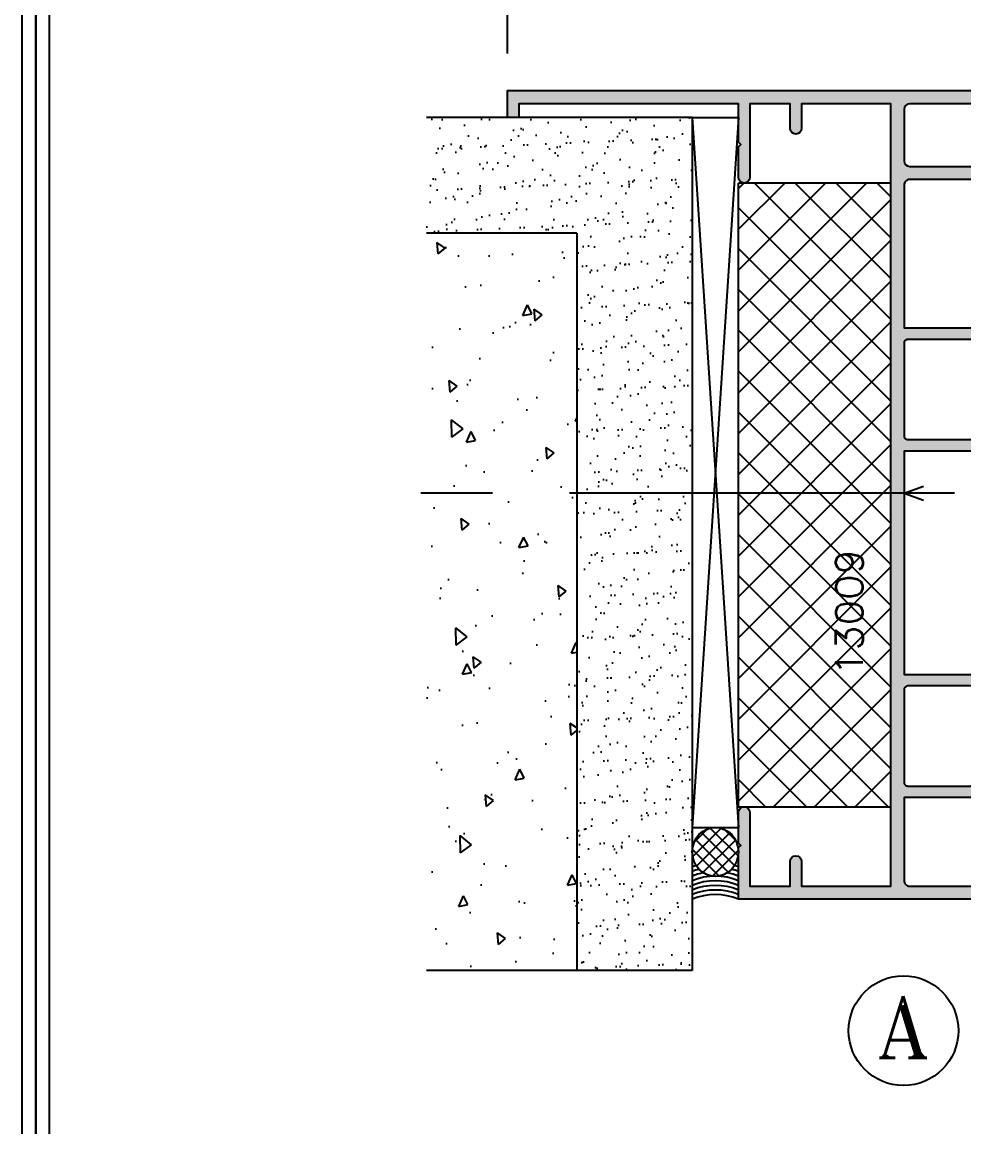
# Model space of a CAD drawing. Header units: centimetres. Extents: x -10126 to 3518, y -12053 to -9298.
# Drawn here: x -478.3 to -111.4, y -10599 to -10168.6 of the extents above; entities that cross this region are included whole.
import ezdxf

# ---------------------------------------------------------------- set-up
doc = ezdxf.new("R2010")
doc.units = ezdxf.units.CM
doc.header["$LTSCALE"] = 100
doc.header["$MEASUREMENT"] = 0
doc.header["$PDMODE"] = 1
doc.linetypes.add('CENTER', pattern=[2, 1.25, -0.25, 0.25, -0.25])
doc.layers.add('DEFPOINT', color=7, linetype='Continuous', plot=False)
for name, color, linetype in [('HANDRAIL', 161, 'Continuous'), ('SCHEDULE LINES-01', 2, 'Continuous'), ('SCHEDULE LINES-02', 8, 'Continuous'), ('TEXT', 3, 'Continuous'), ('WINDOW', 1, 'Continuous')]:
    doc.layers.add(name, color=color, linetype=linetype)
doc.layers.get('0').freeze()
doc.styles.add('ALUM18', font='romans.shx', dxfattribs={"width": 0.8, "height": 18})
doc.styles.add('ROMANS', font='romans')
doc.styles.add('ROMANT', font='romant', dxfattribs={"width": 0.75, "height": 12})
doc.dimstyles.new('ALUM18', dxfattribs={"dimtxt": 18, "dimasz": 25, "dimexe": 12, "dimexo": 12, "dimgap": 7, "dimtad": 1, "dimlfac": 0.2, "dimdsep": 46, "dimtxsty": 'ALUM18', "dimblk1": 'CLOSEDBLANK', "dimblk2": 'CLOSEDBLANK', "dimsah": 1, "dimcen": 2.5, "dimclrd": 1, "dimclre": 1, "dimclrt": 3, "dimadec": 0, "dimazin": 0, "dimtfac": 1, "dimtofl": 0, "dimtmove": 1, "dimatfit": 3, "dimldrblk": 'CLOSEDBLANK', "dimfxl": 1, "dimtolj": 1, "dimtzin": 0, "dimarcsym": 0})

# ---------------------------------------------------------------- blocks, each defined once
blk = doc.blocks.new('1W1W1W')
at = {"layer": 'SCHEDULE LINES-01'}
for points in [[(-40875.42689232663, 982.1081651736822, -3.118525775744346e-18), (-40875.4268923268, 3737.257903665639, 0), (-36879.50412381437, 3737.257903665635, -1.455729028997407e-06), (-36879.50412381421, 982.1081651736786, -1.455729029000554e-06)], [(-40875.42689232663, 982.1081651736822, -3.118525775744346e-18), (-40875.4268923268, 3737.257903665639, 0), (-36879.50412381437, 3737.257903665635, -1.455729028997407e-06), (-36879.50412381421, 982.1081651736786, -1.455729029000554e-06)], [(-40875.42689232663, 982.1081651736822, -3.118525775744346e-18), (-40875.4268923268, 3737.257903665639, 0), (-36879.50412381437, 3737.257903665635, -1.455729028997407e-06), (-36879.50412381421, 982.1081651736786, -1.455729029000554e-06)], [(-40864.77380957247, 992.7612479278341, -2.911458058000292e-07), (-40864.77380957262, 3534.849331336598, -2.911458057970839e-07), (-36890.15720656851, 3534.849331336594, -1.164583223200712e-06), (-36890.15720656836, 992.7612479278305, -1.164583223203662e-06)], [(-40864.77380957247, 992.7612479278341, -2.911458058000292e-07), (-40864.77380957262, 3534.849331336598, -2.911458057970839e-07), (-36890.15720656851, 3534.849331336594, -1.164583223200712e-06), (-36890.15720656836, 992.7612479278305, -1.164583223203662e-06)], [(-40864.77380957247, 992.7612479278341, -2.911458058000292e-07), (-40864.77380957262, 3534.849331336598, -2.911458057970839e-07), (-36890.15720656851, 3534.849331336594, -1.164583223200712e-06), (-36890.15720656836, 992.7612479278305, -1.164583223203662e-06)]]:
    blk.add_polyline3d(points, close=True, dxfattribs=at)
at = {"layer": 'SCHEDULE LINES-02', "elevation": -7.76830877557225e-07}
blk.add_lwpolyline([(-40870.10035094972, 3731.931362288557), (-36884.83066519144, 3731.931362288553), (-36884.83066519142, 3540.175872713673), (-36884.83066519127, 987.4347065507536), (-40870.10035094954, 987.4347065507573), (-40870.10035094972, 3540.175872713673), (-40870.10035094972, 3731.931362288557), (-36884.83066519144, 3731.931362288553), (-36884.83066519142, 3540.175872713673), (-36884.83066519127, 987.4347065507536), (-40870.10035094954, 987.4347065507573), (-40870.1003509497, 3540.175872713677), (-40870.10035094954, 987.4347065507573), (-36884.83066519127, 987.4347065507536), (-36884.83066519142, 3540.175872713673), (-36884.83066519144, 3731.931362288553)], close=True, dxfattribs=at)
blk = doc.blocks.new('_CLOSEDBLANK')
at = {"color": 0, "linetype": 'ByBlock'}
for p, q in [((-1, 0.1666666666666667), (0, 0)), ((-1, 0.1666666666666667), (-1, -0.1666666666666667)), ((0, 0), (-1, -0.1666666666666667))]:
    blk.add_line(p, q, dxfattribs=at)
blk = doc.blocks.new('*D36')
at = {"color": 1, "lineweight": -2, "transparency": 16777216}
for p, q in [((95.78405437219772, 1001.158159111214), (95.78405437219772, 1033.466972371238)), ((275.7840543721977, 1001.158159111214), (275.7840543721977, 1033.466972371238)), ((110.7840543721977, 1021.466972371238), (260.7840543721977, 1021.466972371238))]:
    blk.add_line(p, q, dxfattribs=at)
at = {"layer": 'DEFPOINT', "color": 0, "transparency": 16777216}
for p in [(275.7840543721977, 1021.466972371238), (95.78405437219772, 989.1581591112135), (275.7840543721977, 989.1581591112135)]:
    blk.add_point(p, dxfattribs=at)
at = {"color": 1, "lineweight": -2, "transparency": 16777216, "xscale": 15, "yscale": 15, "zscale": 15, "rotation": 180}
blk.add_blockref('_CLOSEDBLANK', (95.78405437219772, 1021.466972371238), dxfattribs=at)
at = {"color": 1, "lineweight": -2, "transparency": 16777216, "xscale": 15, "yscale": 15, "zscale": 15}
blk.add_blockref('_CLOSEDBLANK', (275.7840543721977, 1021.466972371238), dxfattribs=at)
at = {"color": 3, "transparency": 16777216, "insert": (185.7840543721977, 1034.466972371238), "char_height": 12, "width": 21.986809852162, "attachment_point": 5, "style": 'ROMANS'}
blk.add_mtext('\\A1;72MM', dxfattribs=at)
blk = doc.blocks.new('A$C53B12845')
h = blk.add_hatch(color=256)
edge = h.paths.add_edge_path(flags=16)
edge.add_line((224.5340543721977, 907.1581591112135), (224.5340543721977, 877.1581591112135))
edge.add_arc((225.7840543721977, 877.1581591112135), 1.25, 180, 270)
edge.add_line((225.7840543721977, 875.9081591112135), (246.0340543721977, 875.9081591112135))
edge.add_arc((246.0340543721977, 877.1581591112135), 1.25, 270, 360)
edge.add_line((247.2840543721977, 877.1581591112135), (247.2840543721977, 880.9081591112135))
edge.add_arc((248.5340543721977, 880.9081591112135), 1.25, 90, 180, ccw=False)
edge.add_line((248.5340543721977, 882.1581591112135), (268.85437010022, 882.1581591112135))
edge.add_arc((268.8543701002199, 883.408159111212), 1.249999999998408, 270.0000000000026, 348.0000000637264)
edge.add_line((270.0770546014246, 883.14826949905), (271.9093038932479, 891.7683247346667))
edge.add_arc((270.0752771414681, 892.1581591530324), 1.874999999996328, 348.000000059883, 372.0000000598851)
edge.add_line((271.9093038924329, 892.5479935752319), (270.0770545976411, 901.1680487260983))
edge.add_arc((268.8543700970174, 900.9081591112183), 1.249999999995209, 12.00000006367254, 89.99999999994529)
edge.add_line((268.8543700970185, 902.1581591112135), (248.5340543721977, 902.1581591112135))
edge.add_arc((248.5340543721977, 903.4081591112135), 1.25, 180, 270, ccw=False)
edge.add_line((247.2840543721977, 903.4081591112135), (247.2840543721977, 907.1581591112135))
edge.add_arc((246.0340543721977, 907.1581591112135), 1.25, 0, 90)
edge.add_line((246.0340543721977, 908.4081591112135), (225.7840543721977, 908.4081591112135))
edge.add_arc((225.7840543721977, 907.1581591112135), 1.25, 90, 180)
edge = h.paths.add_edge_path()
edge.add_arc((262.6590543721722, 962.4081591112135), 3.125000000000123, -137.15635695640577, 137.1563569564057, ccw=False)
edge.add_line((260.3677665246942, 960.2831591112135), (226.4090543721977, 960.2831591112135))
edge.add_arc((226.4090543721977, 958.4081591112135), 1.875, 90, 180)
edge.add_line((224.5340543721977, 958.4081591112135), (224.5340543721977, 912.1581591112135))
edge.add_line((224.5340543721977, 912.1581591112135), (253.5340543721977, 912.1581591112135))
edge.add_arc((253.5340543721977, 910.9081591112135), 1.25, -90, 90, ccw=False)
edge.add_line((253.5340543721977, 909.6581591112135), (251.0340543721977, 909.6581591112135))
edge.add_line((251.0340543721977, 909.6581591112135), (251.0340543721977, 905.9081591112135))
edge.add_line((251.0340543721977, 905.9081591112135), (269.0340543721977, 905.9081591112135))
edge.add_line((269.0340543721977, 905.9081591112135), (269.0340543721977, 909.6581591112135))
edge.add_line((269.0340543721977, 909.6581591112135), (266.5340543721977, 909.6581591112135))
edge.add_arc((266.5340543721977, 910.9081591112135), 1.25, 90, 270, ccw=False)
edge.add_line((266.5340543721977, 912.1581591112135), (269.5503516712051, 912.1581591112135))
edge.add_arc((269.5503516711948, 909.6581591112126), 2.500000000000909, 11.999999999766885, 89.99999999976421, ccw=False)
edge.add_line((271.9957206730323, 910.1779383382473), (275.7430811235972, 892.5479935315034))
edge.add_arc((273.9090543721784, 892.1581591113292), 1.875000000019331, -3.533102699293522e-09, 11.999999996466897, ccw=False)
edge.add_arc((273.9090543721784, 892.1581591110979), 1.875000000019327, -11.999999996466897, 3.5329890124558005e-09, ccw=False)
edge.add_line((275.7430811235972, 891.7683246909237), (271.9957206730323, 874.1383798841653))
edge.add_arc((269.5503516712038, 874.6581591112072), 2.49999999999361, 270.00000000003, 348.0000000000272, ccw=False)
edge.add_line((269.5503516712051, 872.1581591112135), (266.5340543721977, 872.1581591112135))
edge.add_arc((266.5340543721977, 873.4081591112135), 1.25, 90, 270, ccw=False)
edge.add_line((266.5340543721977, 874.6581591112135), (269.0340543721977, 874.6581591112135))
edge.add_line((269.0340543721977, 874.6581591112135), (269.0340543721977, 878.4081591112135))
edge.add_line((269.0340543721977, 878.4081591112135), (251.0340543721977, 878.4081591112135))
edge.add_line((251.0340543721977, 878.4081591112135), (251.0340543721977, 874.6581591112135))
edge.add_line((251.0340543721977, 874.6581591112135), (253.5340543721977, 874.6581591112135))
edge.add_arc((253.5340543721977, 873.4081591112135), 1.25, -90, 90, ccw=False)
edge.add_line((253.5340543721977, 872.1581591112135), (224.5340543721977, 872.1581591112135))
edge.add_line((224.5340543721977, 872.1581591112135), (224.5340543721977, 799.6581591112135))
edge.add_line((224.5340543721977, 799.6581591112135), (253.5340543721977, 799.6581591112135))
edge.add_arc((253.5340543721977, 798.4081591112135), 1.25, -90, 90, ccw=False)
edge.add_line((253.5340543721977, 797.1581591112135), (251.0340543721977, 797.1581591112135))
edge.add_line((251.0340543721977, 797.1581591112135), (251.0340543721977, 793.4081591112135))
edge.add_line((251.0340543721977, 793.4081591112135), (269.0340543721977, 793.4081591112135))
edge.add_line((269.0340543721977, 793.4081591112135), (269.0340543721977, 797.1581591112135))
edge.add_line((269.0340543721977, 797.1581591112135), (266.5340543721977, 797.1581591112135))
edge.add_arc((266.5340543721977, 798.4081591112135), 1.25, 90, 270, ccw=False)
edge.add_line((266.5340543721977, 799.6581591112135), (269.5503516712051, 799.6581591112135))
edge.add_arc((269.550351671195, 797.1581591112129), 2.500000000000682, 11.99999999976228, 89.99999999976683, ccw=False)
edge.add_line((271.9957206730323, 797.6779383382473), (275.7430811235972, 780.0479935315034))
edge.add_arc((273.9090543721784, 779.6581591113292), 1.875000000019331, -3.533102699293522e-09, 11.999999996466897, ccw=False)
edge.add_arc((273.9090543721784, 779.6581591110979), 1.875000000019327, -11.999999996466897, 3.5329890124558005e-09, ccw=False)
edge.add_line((275.7430811235972, 779.2683246909237), (271.9957206730323, 761.6383798841653))
edge.add_arc((269.5503516712039, 762.158159111207), 2.499999999993531, 270.00000000002865, 348.0000000000295, ccw=False)
edge.add_line((269.5503516712051, 759.6581591112135), (266.5340543721977, 759.6581591112135))
edge.add_arc((266.5340543721977, 760.9081591112135), 1.25, 90, 270, ccw=False)
edge.add_line((266.5340543721977, 762.1581591112135), (269.0340543721977, 762.1581591112135))
edge.add_line((269.0340543721977, 762.1581591112135), (269.0340543721977, 765.9081591112135))
edge.add_line((269.0340543721977, 765.9081591112135), (251.0340543721977, 765.9081591112135))
edge.add_line((251.0340543721977, 765.9081591112135), (251.0340543721977, 762.1581591112135))
edge.add_line((251.0340543721977, 762.1581591112135), (253.5340543721977, 762.1581591112135))
edge.add_arc((253.5340543721977, 760.9081591112135), 1.25, -90, 90, ccw=False)
edge.add_line((253.5340543721977, 759.6581591112135), (224.5340543721977, 759.6581591112135))
edge.add_line((224.5340543721977, 759.6581591112135), (224.5340543721977, 732.7831591112135))
edge.add_arc((226.4090543721977, 732.7831591112135), 1.875, 180, 270)
edge.add_line((226.4090543721977, 730.9081591112135), (275.7840543721977, 730.9081591112135))
edge.add_line((275.7840543721977, 730.9081591112135), (275.7840543721977, 726.6581591112135))
edge.add_line((275.7840543721977, 726.6581591112135), (170.7840543721977, 726.6581591112135))
edge.add_line((170.7840543721977, 726.6581591112135), (170.7840543721977, 743.4081591112135))
edge.add_line((170.7840543721977, 743.4081591112135), (171.5340543721977, 744.1581591112135))
edge.add_line((171.5340543721977, 744.1581591112135), (170.7840543721977, 744.9081591112135))
edge.add_line((170.7840543721977, 744.9081591112135), (170.7840543721977, 754.7831591112135))
edge.add_arc((172.6590543721977, 754.7831591112135), 1.875, 0, 180, ccw=False)
edge.add_line((174.5340543721977, 754.7831591112135), (174.5340543721977, 730.9081591112135))
edge.add_line((174.5340543721977, 730.9081591112135), (187.5347591490427, 730.9081591112135))
edge.add_line((187.5347591490427, 730.9081591112135), (187.5347591490427, 738.9081591112135))
edge.add_arc((189.4097591490427, 738.9081591112135), 1.875, 0, 180, ccw=False)
edge.add_line((191.2847591490427, 738.9081591112135), (191.2847591490427, 730.9081591112135))
edge.add_line((191.2847591490427, 730.9081591112135), (220.2840543721977, 730.9081591112135))
edge.add_line((220.2840543721977, 730.9081591112135), (220.2840543721977, 984.9081591112135))
edge.add_line((220.2840543721977, 984.9081591112135), (191.2840543721977, 984.9081591112135))
edge.add_line((191.2840543721977, 984.9081591112135), (191.2840543721977, 976.9081591112135))
edge.add_arc((189.4090543721977, 976.9081591112135), 1.875, -180, 0, ccw=False)
edge.add_line((187.5340543721977, 976.9081591112135), (187.5340543721977, 984.9081591112135))
edge.add_line((187.5340543721977, 984.9081591112135), (174.5340543721977, 984.9081591112135))
edge.add_line((174.5340543721977, 984.9081591112135), (174.5340543721977, 961.0331591112135))
edge.add_arc((172.6590543721977, 961.0331591112135), 1.875, -180, 0, ccw=False)
edge.add_line((170.7840543721977, 961.0331591112135), (170.7840543721977, 970.9081591112135))
edge.add_line((170.7840543721977, 970.9081591112135), (171.5340543721977, 971.6581591112135))
edge.add_line((171.5340543721977, 971.6581591112135), (170.7840543721977, 972.4081591112135))
edge.add_line((170.7840543721977, 972.4081591112135), (170.7840543721977, 984.9081591112135))
edge.add_line((170.7840543721977, 984.9081591112135), (99.53405437219772, 984.9081591112135))
edge.add_line((99.53405437219772, 984.9081591112135), (99.53405437219772, 980.4081591112135))
edge.add_line((99.53405437219772, 980.4081591112135), (95.78405437219772, 980.4081591112135))
edge.add_line((95.78405437219772, 980.4081591112135), (95.78405437219772, 989.1581591112135))
edge.add_line((95.78405437219772, 989.1581591112135), (275.7840543721977, 989.1581591112135))
edge.add_line((275.7840543721977, 989.1581591112135), (275.7840543721977, 984.9081591112135))
edge.add_line((275.7840543721977, 984.9081591112135), (226.4090543721977, 984.9081591112135))
edge.add_arc((226.4090543721977, 983.0331591112135), 1.875, 90, 180)
edge.add_line((224.5340543721977, 983.0331591112135), (224.5340543721977, 966.4081591112135))
edge.add_arc((226.4090543721977, 966.4081591112135), 1.875, 180, 270)
edge.add_line((226.4090543721977, 964.5331591112135), (260.3677665246942, 964.5331591112135))
edge = h.paths.add_edge_path(flags=16)
edge.add_line((224.5340543721977, 794.6581591112135), (224.5340543721977, 764.6581591112135))
edge.add_arc((225.7840543721977, 764.6581591112135), 1.25, 180, 270)
edge.add_line((225.7840543721977, 763.4081591112135), (246.0340543721977, 763.4081591112135))
edge.add_arc((246.0340543721977, 764.6581591112135), 1.25, 270, 360)
edge.add_line((247.2840543721977, 764.6581591112135), (247.2840543721977, 768.4081591112135))
edge.add_arc((248.5340543721977, 768.4081591112135), 1.25, 90, 180, ccw=False)
edge.add_line((248.5340543721977, 769.6581591112135), (268.85437010022, 769.6581591112135))
edge.add_arc((268.8543701002199, 770.908159111212), 1.249999999998408, 270.0000000000026, 348.0000000637264)
edge.add_line((270.0770546014246, 770.64826949905), (271.9093038932479, 779.2683247346667))
edge.add_arc((270.0752771414681, 779.6581591530324), 1.874999999996328, 348.000000059883, 372.0000000598851)
edge.add_line((271.9093038924329, 780.0479935752319), (270.0770545976411, 788.6680487260983))
edge.add_arc((268.8543700970174, 788.4081591112183), 1.249999999995209, 12.00000006367254, 89.99999999994529)
edge.add_line((268.8543700970185, 789.6581591112135), (248.5340543721977, 789.6581591112135))
edge.add_arc((248.5340543721977, 790.9081591112135), 1.25, 180, 270, ccw=False)
edge.add_line((247.2840543721977, 790.9081591112135), (247.2840543721977, 794.6581591112135))
edge.add_arc((246.0340543721977, 794.6581591112135), 1.25, 0, 90)
edge.add_line((246.0340543721977, 795.9081591112135), (225.7840543721977, 795.9081591112135))
edge.add_arc((225.7840543721977, 794.6581591112135), 1.25, 90, 180)
h = blk.add_hatch()
h.set_pattern_fill('AR-SAND', color=256, scale=5, angle=44.99999999999999, style=0, double=1)
h.set_pattern_definition([(82.49999999999999, (2544.320068612316, 1650.512636486115), (-7.035065919548212, 6.589635612658052), [0, -7.599999999999931, 0, -8.499999999999883, 0, -8.124999999999885]), (52.49999999999998, (2544.320068612316, 1650.512636486115), (-3.720687553710427, 16.23489864851839), [0, -4.1, 0, -6.850000000000001, 0, -2.625]), (12.49999999999997, (2539.971361908043, 1646.163929781827), (10.99014636445149, 11.03016191576233), [0, -2.5, 0, -9, 0, -11.75]), (2.499999999999984, (2539.971361908043, 1646.163929781827), (7.525210817758095, 13.7313142542255), [0, -1.25, 0, -5.899999999999999, 0, -6.75])])
h.paths.add_polyline_path([(155.7840543721977, 980.4081591112135), (69.4652097223152, 980.4081591112135), (69.4652097223152, 942.9081591112135), (118.2840543721977, 942.9081591112135), (118.2840543721977, 858.4509525632257), (155.7840543721977, 858.4509525632257)])
h.paths.add_polyline_path([(155.7840543721977, 858.4509525632257), (118.2840543721977, 858.4509525632257), (118.2840543721977, 703.4996023907679), (155.7840543721977, 703.4996023907679)])
h = blk.add_hatch()
h.set_pattern_fill('ANSI37', color=4, scale=75, angle=-1.343291549938327e-14, style=0, double=1)
h.set_pattern_definition([(44.99999999999999, (69.4652097223152, 20.59224507727231), (-6.629126073623881, 6.629126073623885), []), (135, (69.4652097223152, 20.59224507727231), (-6.629126073623885, -6.629126073623881), [])])
h.paths.add_polyline_path([(170.7840543721977, 858.4509525632257), (170.7840543721977, 756.6581591112135), (220.2840543721977, 756.6581591112135), (220.2840543721977, 858.4509525632257)])
h.paths.add_polyline_path([(170.7840543721977, 858.4509525632257), (220.2840543721977, 858.4509525632257), (220.2840543721977, 959.1581591112135), (170.7840543721977, 959.1581591112135)])
h.paths.add_polyline_path([(213.3338077141379, 799.647162291827), (213.3338077141379, 845.272162291827), (200.2088077141379, 845.272162291827), (200.2088077141379, 799.647162291827)], flags=24)
h = blk.add_hatch()
h.set_pattern_fill('AR-CONC', color=256, scale=5, angle=44.99999999999999, style=0, double=1)
h.set_pattern_definition([(94.99999999999973, (2544.320068612316, 1650.512636486115), (27.57759995861105, 23.14035394059837), [3.74999999999997, -41.24999999999952]), (40.00000000000001, (2544.320068612316, 1650.512636486115), (-31.49960836954429, 21.68840747990138), [3, -32.99999999999999]), (145.4514, (2546.618201713631, 1652.440999409906), (-3.921973430971322, 44.82876410997349), [3.1870095, -35.0571056]), (91.18419999999838, (2537.249000800453, 1657.583704297978), (43.58465000455987, 31.88068825982364), [5.624999999999984, -61.87499999999987]), (141.6356, (2540.881056620477, 1660.240426026556), (-1.394950748652517, 67.48558447021787), [4.780514399999999, -52.58565]), (36.18420000000003, (2537.249000800453, 1657.583704297978), (-1.395003443662614, 67.48558339576229), [4.5, -49.5]), (65.99999999999997, (2542.552301659336, 1659.351471250959), (35.33857860571513, 6.869123823388489), [3.749999999999989, -41.24999999999982]), (11.00000000000003, (2542.552301659336, 1659.351471250959), (-17.0354296530977, 34.24042176993832), [2.999999999999997, -32.99999999999996]), (116.4514, (2545.497183578758, 1659.923896358125), (18.30318085066424, 41.10953098697151), [3.1870095, -35.0571056]), (82.49999999999999, (2544.320068612316, 1650.512636486115), (-11.33965926531701, 12.19949088062737), [0, -32.59999999999953, 0, -33.49999999999954, 0, -33.12499999999954]), (52.49999999999998, (2544.320068612316, 1650.512636486115), (-4.643647110122997, 23.24547249501817), [0, -19.1, 0, -31.85, 0, -12.625]), (12.49999999999997, (2536.435828002082, 1642.628395875896), (19.67090836596032, 18.07603809074303), [0, -12.5, 0, -39, 0, -51.75]), (2.499999999999984, (2532.900294096122, 1639.09286196995), (17.07949915992332, 24.15799034369744), [0, -16.25, 0, -25.9, 0, -36.75])])
h.paths.add_polyline_path([(69.4652097223152, 858.4509525632257), (118.2840543721977, 858.4509525632257), (118.2840543721977, 942.9081591112135), (69.4652097223152, 942.9081591112135)])
h.paths.add_polyline_path([(69.4652097223152, 703.4996023907679), (118.2840543721977, 703.4996023907679), (118.2840543721977, 858.4509525632257), (69.4652097223152, 858.4509525632257)])
h = blk.add_hatch()
h.set_pattern_fill('U', color=11, scale=3, angle=44.99999999999999, style=0, double=1, pattern_type=0)
h.set_pattern_definition([(44.99999999999999, (834.2309563440213, 742.9302638073223), (-2.121320343559641, 2.121320343559643), []), (135, (834.2309563440213, 742.9302638073223), (-2.121320343559643, -2.121320343559641), [])])
edge = h.paths.add_edge_path()
edge.add_ellipse((163.2840543721977, 742.0075778260598), major_axis=(-7.508543746588586e-15, -7.945621757361097), ratio=0.94391606208183, start_angle=0, end_angle=360)
at = {"color": 6}
for q in [(69.4652097223152, 980.4081591112135), (155.7840543721977, 703.4996023907534)]:
    blk.add_line((155.7840543721977, 980.4081591112135), q, dxfattribs=at)
for p, q in [((155.7840543721977, 980.4081591112135), (170.7840543721977, 980.4081591112135)), ((220.2840543721977, 959.1581591112135), (170.7840543721977, 959.1581591112135)), ((170.7840543721977, 756.6581591112135), (170.7840543721977, 959.1581591112135)), ((170.7840543721977, 756.6581591112135), (220.2840543721977, 756.6581591112135)), ((155.7840543721977, 749.9531995834204), (170.7840543721977, 749.9531995834204))]:
    blk.add_line(p, q)
at = {"color": 1}
for p, q in [((170.7840543721977, 980.4081591112135), (155.7840543721977, 749.9531995834204)), ((155.7840543721977, 980.4081591112135), (170.7840543721977, 749.9531995834204))]:
    blk.add_line(p, q, dxfattribs=at)
at = {"color": 4}
for q in [(69.4652097223152, 942.9081591112135), (118.2840543721977, 703.4996023907534)]:
    blk.add_line((118.2840543721977, 942.9081591112135), q, dxfattribs=at)
at = {"color": 1, "linetype": 'Continuous'}
for q in [(230.9159311643743, 860.7360209205599), (230.9159311643743, 856.165884205906)]:
    blk.add_line((224.5340543721977, 858.4509525632257), q, dxfattribs=at)
at = {"color": 1, "linetype": 'CENTER'}
for p, q in [((240.9523306470655, 858.4509525632257), (67.65723894935218, 858.4509525632257)), ((155.7840543721977, 703.4996023907534), (69.4652097223152, 703.4996023907534))]:
    blk.add_line(p, q, dxfattribs=at)
at = {"color": 7}
for points in [[(260.3677665246942, 960.2831591112135), (226.4090543721977, 960.2831591112135, 0.4142135623730951), (224.5340543721977, 958.4081591112135), (224.5340543721977, 912.1581591112135), (253.5340543721977, 912.1581591112135, -1)], [(253.5340543721977, 872.1581591112135), (224.5340543721977, 872.1581591112135), (224.5340543721977, 799.6581591112135), (253.5340543721977, 799.6581591112135, -1)], [(253.5340543721977, 759.6581591112135), (224.5340543721977, 759.6581591112135), (224.5340543721977, 732.7831591112135, 0.4142135623730951), (226.4090543721977, 730.9081591112135), (275.7840543721977, 730.9081591112135)], [(275.7840543721977, 726.6581591112135), (170.7840543721977, 726.6581591112135), (170.7840543721977, 743.4081591112135), (171.5340543721977, 744.1581591112135), (170.7840543721977, 744.9081591112135), (170.7840543721977, 754.7831591112135, -1), (174.5340543721977, 754.7831591112135), (174.5340543721977, 730.9081591112135), (187.5347591490427, 730.9081591112135), (187.5347591490427, 738.9081591112135, -1), (191.2847591490427, 738.9081591112135), (191.2847591490427, 730.9081591112135), (220.2840543721977, 730.9081591112135), (220.2840543721977, 984.9081591112135), (191.2840543721977, 984.9081591112135), (191.2840543721977, 976.9081591112135, -1), (187.5340543721977, 976.9081591112135), (187.5340543721977, 984.9081591112135), (174.5340543721977, 984.9081591112135), (174.5340543721977, 961.0331591112135, -1), (170.7840543721977, 961.0331591112135), (170.7840543721977, 970.9081591112135), (171.5340543721977, 971.6581591112135), (170.7840543721977, 972.4081591112135), (170.7840543721977, 984.9081591112135), (99.53405437219772, 984.9081591112135), (99.53405437219772, 980.4081591112135), (95.78405437219772, 980.4081591112135), (95.78405437219772, 989.1581591112135), (275.7840543721977, 989.1581591112135)], [(275.7840543721977, 984.9081591112135), (226.4090543721977, 984.9081591112135, 0.4142135623730951), (224.5340543721977, 983.0331591112135), (224.5340543721977, 966.4081591112135, 0.4142135623730951), (226.4090543721977, 964.5331591112135), (260.3677665246942, 964.5331591112135, -2.548841339989742)]]:
    blk.add_lwpolyline(points, format="xyb", dxfattribs=at)
for points in [[(224.5340543721977, 907.1581591112135), (224.5340543721977, 877.1581591112135, 0.4142135623730955), (225.7840543721977, 875.9081591112135), (246.0340543721977, 875.9081591112135, 0.4142135623730992), (247.2840543721977, 877.1581591112135), (247.2840543721977, 880.9081591112135, -0.4142135623730984), (248.5340543721977, 882.1581591112135), (268.85437010022, 882.1581591112135, 0.3541185728436177), (270.0770546014246, 883.14826949905), (271.9093038932479, 891.7683247346667, 0.1051042352656856), (271.9093038924329, 892.5479935752319), (270.0770545976411, 901.1680487260983, 0.3541185722177677), (268.8543700970185, 902.1581591112135), (248.5340543721977, 902.1581591112135, -0.4142135623730917), (247.2840543721977, 903.4081591112135), (247.2840543721977, 907.1581591112135, 0.4142135623730909), (246.0340543721977, 908.4081591112135), (225.7840543721977, 908.4081591112135, 0.4142135623730944)], [(224.5340543721977, 794.6581591112135), (224.5340543721977, 764.6581591112135, 0.4142135623730955), (225.7840543721977, 763.4081591112135), (246.0340543721977, 763.4081591112135, 0.4142135623730992), (247.2840543721977, 764.6581591112135), (247.2840543721977, 768.4081591112135, -0.4142135623730984), (248.5340543721977, 769.6581591112135), (268.85437010022, 769.6581591112135, 0.3541185728436177), (270.0770546014246, 770.64826949905), (271.9093038932479, 779.2683247346667, 0.1051042352656856), (271.9093038924329, 780.0479935752319), (270.0770545976411, 788.6680487260983, 0.3541185722177677), (268.8543700970185, 789.6581591112135), (248.5340543721977, 789.6581591112135, -0.4142135623730917), (247.2840543721977, 790.9081591112135), (247.2840543721977, 794.6581591112135, 0.4142135623730909), (246.0340543721977, 795.9081591112135), (225.7840543721977, 795.9081591112135, 0.4142135623730944)]]:
    blk.add_lwpolyline(points, format="xyb", close=True, dxfattribs=at)
blk.add_circle((224.3711559275107, 683.9951694171268), 17.80385854215842)
at = {"color": 21}
for centre, start, end in [((163.2840543721977, 722.1581591112135), 112.0199904442363, 112.6198649486096), ((163.2840543721977, 720.6581591112135), 110.7260730995797, 112.6198649486096), ((163.2840543721977, 720.6581591112135), 67.38013505139038, 69.27392690042029), ((163.2840543721977, 722.1581591112135), 67.38013505139038, 67.98000955576367), ((163.2840543721977, 719.1581591112135), 108.7162625355935, 112.6198649486096), ((163.2840543721977, 717.6581591112135), 105.8581672361467, 112.6198649486096), ((163.2840543721977, 716.1581591112135), 101.68929248185, 112.6198649486096), ((163.2840543721977, 716.1581591112135), 67.38013505139038, 78.31070751815004), ((163.2840543721977, 717.6581591112135), 67.38013505139038, 74.1418327638533), ((163.2840543721977, 719.1581591112135), 67.38013505139038, 71.28373746440653), ((163.2840543721977, 714.6581591112135), 67.38013505139038, 112.6198649486096), ((163.2840543721977, 713.1581591112135), 67.38013505139038, 112.6198649486096), ((163.2840543721977, 711.6581591112135), 67.38013505139038, 112.6198649486096), ((163.2840543721977, 710.1581591112135), 67.38013505139038, 112.6198649486096), ((163.2840543721977, 708.6581591112135), 67.38013505139038, 112.6198649486096)]:
    blk.add_arc(centre, 19.50000000000007, start, end, dxfattribs=at)
blk.add_ellipse((163.2840543721977, 742.0075778260598), major_axis=(-7.508543746588407e-15, -7.9456217573611), ratio=0.94391606208183)
at = {"color": 2, "style": 'ROMANS', "width": 1.1}
blk.add_text('13009', height=8.75, rotation=90, dxfattribs=at).set_placement((211.1463077141379, 799.084662291827))
at = {"color": 2, "style": 'ROMANT'}
blk.add_text('A', height=20, dxfattribs=at).set_placement((215.6934935924655, 675.185518237422))
dim = blk.add_linear_dim(base=(275.7840543721977, 1021.466972371238), p1=(95.78405437219772, 989.1581591112135), p2=(275.7840543721977, 989.1581591112135), text='72MM', dimstyle='ALUM18', override={"dimtxt": 12, "dimasz": 15, "dimlfac": 0.4, "dimtxsty": 'ROMANS'})
dim.commit()
dim.dimension.update_dxf_attribs({"geometry": '*D36', "text_midpoint": (185.7840543721977, 1034.466972371238)})
blk = doc.blocks.new('A$C036B1D05')
at = {"layer": 'WINDOW', "xscale": 1.200000000000728, "yscale": 1.200000000000728, "zscale": 1.200000000000728}
blk.add_blockref('A$C53B12845', (15.41075253840245, -1447.065942350449, 2.911458058197604e-07), dxfattribs=at)

msp = doc.modelspace()

# ---------------------------------------------------------------- block references
at = {"layer": 'HANDRAIL'}
msp.add_blockref('1W1W1W', (40397.11944478675, -13034.79530801229), dxfattribs=at)
at = {"layer": 'TEXT'}
msp.add_blockref('A$C036B1D05', (-419.6008844464995, -9935.19878843075, -1.019010320292863e-06), dxfattribs=at)

doc.saveas('drawing.dxf')
